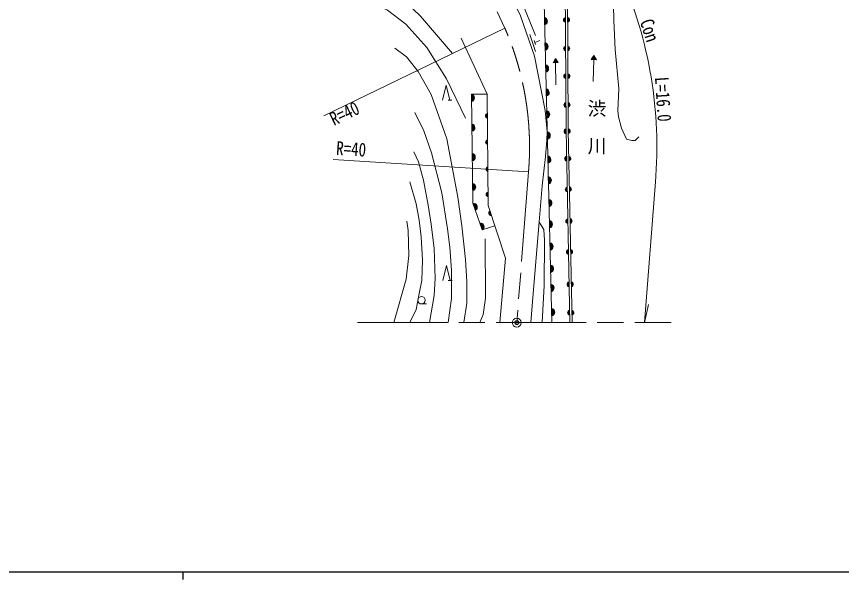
# Model space of a CAD drawing. Units: millimetres at full size, sheet at 1:1000; details may follow other scales. Extents: x 40000 to 680000, y 20000 to 380000.
# Drawn here: x 145806 to 255948, y 204000 to 279121 of the extents above; entities that cross this region are included whole.
import ezdxf
from ezdxf.enums import TextEntityAlignment as Align

# ---------------------------------------------------------------- set-up
doc = ezdxf.new("R2010")
doc.units = ezdxf.units.MM
doc.header["$LTSCALE"] = 1000
doc.header["$PDMODE"] = 32
doc.header["$PDSIZE"] = 500
doc.linetypes.add('CHAIN', pattern=[18.5, 12, -1.5, 3.5, -1.5])
for name, color, linetype, lineweight in [('M-BGD', 7, 'Continuous', 13), ('M-BMK', 2, 'CHAIN', 13), ('M-BMK-HTXT', 7, 'Continuous', 13), ('M-BMK-SRVR', 3, 'Continuous', 13), ('M-STR-HTXT', 7, 'Continuous', 13), ('M-TTL-BAND', 7, 'Continuous', 25)]:
    doc.layers.add(name, color=color, linetype=linetype, lineweight=lineweight)
doc.layers.add('M-OTRS', color=6, linetype='Continuous')
doc.styles.add('@ＭＳ ゴシック', font='')
doc.styles.add('ＭＳ ゴシック', font='')
doc.styles.get('@ＭＳ ゴシック').set_extended_font_data('@MS Gothic')
doc.styles.get('ＭＳ ゴシック').set_extended_font_data('MS Gothic')

msp = doc.modelspace()

# ---------------------------------------------------------------- hatches: boundary and pattern name
at = {"layer": 'M-BGD'}
for points in [[(216279, 279001, -0.82183), (216303, 278011)], [(219089, 278985), (219090, 278359, -0.84072)], [(219389, 278354), (219388, 278980, -0.84072)], [(216362, 275606, -0.82183), (216386, 274615)], [(219110, 275171), (219111, 274545, -0.84072)], [(219410, 274546), (219409, 275172, -0.84072)], [(218137, 272963), (217785, 273522), (217437, 272960)], [(223239, 273362), (222903, 273931), (222539, 273380)], [(216433, 272677, -0.82183), (216458, 271686)], [(219130, 271476), (219131, 270851, -0.84072)], [(219430, 270860), (219429, 271486, -0.84072)], [(206534, 268768, -0.82183), (206549, 267778)], [(216511, 269483, -0.82183), (216536, 268492)], [(216583, 266549, -0.82183), (216607, 265558)], [(219150, 267632), (219152, 267006, -0.84072)], [(219451, 267009), (219450, 267635, -0.84072)], [(208660, 266189), (208666, 265563, -0.84072)], [(206591, 264791, -0.82183), (206605, 263800)], [(216652, 263742, -0.82183), (216676, 262751)], [(219167, 264122), (219179, 263496, -0.84072)], [(219473, 263499), (219472, 264125, -0.84072)], [(208701, 262031), (208695, 262657, 0.84072)], [(206647, 260841, -0.82183), (206661, 259851)], [(216731, 260541, -0.82183), (216756, 259551)], [(219238, 260468), (219251, 259842, -0.84072)], [(219550, 259863), (219538, 260489, -0.84072)], [(208730, 259059), (208736, 258434, -0.84072)], [(216801, 257751, -0.82183), (216826, 256760)], [(206703, 256861, -0.82183), (206717, 255871)], [(208763, 255696), (208770, 255070, -0.84072)], [(219319, 256350), (219331, 255724, -0.84072)], [(219631, 255759), (219619, 256384, -0.84072)], [(216877, 254726, -0.82183), (216902, 253736)], [(206741, 254198, -0.82183), (207067, 253262)], [(209023, 253163), (209217, 252568, -0.84072)], [(207656, 251571, -0.82183), (207981, 250635)], [(216948, 251902, -0.82183), (216972, 250912)], [(219402, 252116), (219415, 251490, -0.84072)], [(219714, 251513), (219702, 252139, -0.84072)], [(217022, 248921, -0.82183), (217047, 247931)], [(219483, 248012), (219495, 247387, -0.84072)], [(219795, 247404), (219783, 248030, -0.84072)], [(217097, 245961, -0.82183), (217121, 244970)], [(219568, 243699), (219580, 243074, -0.84072)], [(219880, 243074), (219868, 243700, -0.84072)], [(217161, 243391, -0.82183), (217186, 242400)], [(217242, 240167, -0.82183), (217267, 239177)], [(219642, 239913), (219654, 239287, -0.84072)], [(219954, 239306), (219942, 239932, -0.84072)]]:
    msp.add_hatch(color=256, dxfattribs=at).paths.add_polyline_path(points)

# ---------------------------------------------------------------- linework, layer by layer
for p, q in [((216279, 279001), (216303, 278011)), ((219090, 278359), (219089, 278985)), ((219388, 278980), (219389, 278354)), ((214326, 276705), (215115, 274439)), ((214911, 275935), (215096, 275406)), ((215003, 275671), (215676, 275905)), ((216362, 275606), (216386, 274615)), ((219111, 274545), (219110, 275171)), ((219409, 275172), (219410, 274546)), ((217785, 273522), (217437, 272960)), ((217785, 273522), (218137, 272963)), ((222903, 273931), (222539, 273380)), ((222539, 273380), (223239, 273362)), ((222889, 273371), (222815, 270432)), ((222903, 273931), (223239, 273362)), ((216433, 272677), (216458, 271686)), ((217437, 272960), (218137, 272963)), ((217787, 272962), (217799, 270022)), ((219131, 270851), (219130, 271476)), ((219429, 271486), (219430, 270860)), ((208635, 268773), (206534, 268773)), ((206534, 268768), (206549, 267778)), ((216511, 269483), (216536, 268492)), ((203429, 267973), (203929, 267973)), ((216583, 266549), (216607, 265558)), ((219152, 267006), (219150, 267632)), ((219450, 267635), (219451, 267009)), ((208666, 265563), (208660, 266189)), ((206591, 264791), (206605, 263800)), ((216652, 263742), (216676, 262751)), ((219179, 263496), (219167, 264122)), ((219472, 264125), (219473, 263499)), ((208701, 262031), (208695, 262657)), ((206647, 260841), (206661, 259851)), ((216731, 260541), (216756, 259551)), ((219251, 259842), (219238, 260468)), ((219538, 260489), (219550, 259863)), ((208736, 258434), (208730, 259059)), ((216801, 257751), (216826, 256760)), ((206703, 256861), (206717, 255871)), ((208770, 255070), (208763, 255696)), ((219331, 255724), (219319, 256350)), ((219619, 256384), (219631, 255759)), ((216877, 254726), (216902, 253736)), ((206741, 254198), (207067, 253262)), ((209217, 252568), (209023, 253163)), ((207656, 251571), (207981, 250635)), ((207981, 250635), (209667, 251183)), ((216948, 251902), (216972, 250912)), ((219415, 251490), (219402, 252116)), ((219702, 252139), (219714, 251513)), ((217022, 248921), (217047, 247931)), ((219495, 247387), (219483, 248012)), ((219783, 248030), (219795, 247404)), ((217097, 245961), (217121, 244970)), ((203457, 243888), (203957, 243888)), ((219580, 243074), (219568, 243699)), ((219868, 243700), (219880, 243074)), ((217161, 243391), (217186, 242400)), ((199874, 240760), (200541, 240760)), ((217242, 240167), (217267, 239177)), ((219654, 239287), (219642, 239913)), ((219942, 239932), (219954, 239306))]:
    msp.add_line(p, q, dxfattribs=at)
for points in [[(214458, 238275), (214750, 241614), (215580, 251705), (215963, 256519), (216425, 260440), (216602, 262609), (216651, 263786), (216376, 266575), (214977, 273826), (213098, 279225), (208900, 287909), (206140, 292529), (204414, 295129), (203013, 296979), (198732, 302162), (195428, 306176)], [(215109, 276593), (213186, 281361), (211545, 284836), (209815, 288069), (207708, 291642), (205686, 294773), (204371, 296565), (213061, 302451)], [(217289, 238275), (216685, 262384), (216231, 280952), (215117, 301374)], [(219674, 238275), (219169, 263997), (219065, 283115), (218080, 297260)], [(219974, 238275), (219469, 264001), (219364, 283152), (218379, 297281)], [(192287, 285320), (194793, 283667), (196854, 281990), (199720, 279170), (204013, 274197)], [(225465, 282760), (225532, 278584), (225724, 274726), (226202, 269481), (226106, 266584), (226170, 265737), (226561, 264244), (227230, 262767), (227957, 262583), (228399, 262595), (228880, 263045)], [(192686, 281224), (195336, 279960), (197806, 278114), (200577, 275003), (203228, 270799), (205733, 265569)], [(205186, 276218), (208635, 268773), (208781, 253908), (211069, 246870), (210349, 238275)], [(205512, 238275), (205920, 240866), (205920, 243714), (205747, 246680), (205247, 251169), (204734, 255029), (203264, 262807), (201187, 268710), (199426, 271804), (197873, 273725), (196327, 274912)], [(202679, 267973), (203179, 269973), (203679, 267973)], [(206534, 268773), (206741, 254198), (207981, 250635)], [(203451, 238275), (203887, 241480), (203861, 245259), (203651, 248354), (203329, 250774), (202600, 255591), (201199, 260924), (200195, 263881), (198998, 266321)], [(200963, 238275), (201573, 241880), (201690, 244159), (201561, 248167), (201168, 251394), (200757, 253934), (200133, 257303), (199476, 259727), (198863, 261085)], [(198319, 238275), (199159, 240030), (199586, 242179), (199942, 243908), (200006, 246604), (199839, 249737), (199566, 251927), (199156, 254140), (198320, 257078)], [(196183, 238275), (197841, 244062), (198200, 247230), (198115, 250559), (197897, 251827)], [(215986, 238275), (216235, 243246), (216296, 249233), (216186, 250690), (215598, 251676)], [(207658, 238275), (208122, 239362), (208416, 241557), (208361, 249436)], [(202707, 243888), (203207, 245888), (203707, 243888)]]:
    msp.add_lwpolyline(points, dxfattribs=at)
msp.add_circle((199874, 241260), 500, dxfattribs=at)
for centre, radius, start, end in [((216193, 278504), 505, 282.57043, 80.22862), ((219144, 278672), 318, 100.00094, 260.21867), ((219334, 278667), 318, 280.00094, 80.21867), ((216276, 275108), 505, 282.57043, 80.22862), ((219165, 274858), 318, 100.00094, 260.21867), ((219355, 274859), 318, 280.00094, 80.21867), ((216348, 272179), 505, 282.57043, 80.22862), ((219185, 271164), 318, 100.00094, 260.21867), ((219375, 271173), 318, 280.00094, 80.21867), ((206444, 268272), 505, 281.98316, 79.64135), ((216426, 268985), 505, 282.57043, 80.22862), ((216497, 266051), 505, 282.57043, 80.22862), ((219206, 267319), 318, 100.00094, 260.21867), ((219396, 267322), 318, 280.00094, 80.21867), ((208718, 265877), 318, 100.45593, 260.67366), ((206500, 264294), 505, 281.98316, 79.64135), ((216566, 263244), 505, 282.57043, 80.22862), ((219227, 263810), 318, 101.01625, 261.23399), ((219418, 263812), 318, 280.00094, 80.21867), ((208752, 262345), 318, 100.45593, 260.67366), ((206556, 260345), 505, 281.98316, 79.64135), ((216646, 260044), 505, 282.60743, 80.26562), ((219299, 260156), 318, 101.01625, 261.23399), ((219490, 260175), 318, 281.01625, 81.23399), ((208788, 258747), 318, 100.45593, 260.67366), ((216716, 257253), 505, 282.60743, 80.26562), ((206612, 256364), 505, 281.98316, 79.64135), ((208821, 255384), 318, 100.45593, 260.67366), ((219380, 256038), 318, 101.01625, 261.23399), ((219570, 256070), 318, 281.01625, 81.23399), ((216791, 254228), 505, 282.60743, 80.26562), ((206812, 253698), 505, 300.36647, 98.02466), ((209172, 252882), 318, 117.89933, 278.11706), ((207726, 251071), 505, 300.36647, 98.02466), ((216862, 251405), 505, 282.60743, 80.26562), ((219463, 251804), 318, 101.01625, 261.23399), ((219653, 251825), 318, 281.01625, 81.23399), ((216937, 248424), 505, 282.60743, 80.26562), ((219544, 247701), 318, 101.01625, 261.23399), ((219734, 247716), 318, 281.01625, 81.23399), ((217011, 245463), 505, 282.60743, 80.26562), ((219628, 243388), 318, 101.01625, 261.23399), ((219819, 243386), 318, 281.01625, 81.23399), ((217076, 242893), 505, 282.60743, 80.26562), ((217157, 239670), 505, 282.60743, 80.26562), ((219703, 239601), 318, 101.01625, 261.23399), ((219893, 239618), 318, 281.01625, 81.23399)]:
    msp.add_arc(centre, radius, start, end, dxfattribs=at)
at = {"layer": 'M-BMK'}
for p, q in [((204281, 291983), (211020, 277556)), ((214163, 258390), (212601, 238275)), ((191341, 238275), (233195, 238275))]:
    msp.add_line(p, q, dxfattribs=at)
msp.add_arc((174300, 261692), 40000, 355.26481, 23.36449, dxfattribs=at)
at = {"layer": 'M-BMK-SRVR'}
msp.add_circle((212601, 238275), 600, dxfattribs=at)
at = {"layer": 'M-OTRS'}
msp.add_point((212601, 238275), dxfattribs=at)
at = {"layer": 'M-STR-HTXT'}
for p, q in [((211020, 277556), (186831, 265886)), ((188085, 260021), (214163, 258390)), ((231112, 257074), (229652, 238275)), ((229652, 238275), (230181, 240672))]:
    msp.add_line(p, q, dxfattribs=at)
msp.add_arc((174300, 261692), 57000, 355.26481, 23.63573, dxfattribs=at)
at = {"layer": 'M-TTL-BAND'}
for p, q in [((40000, 205000), (579000, 205000)), ((168000, 205000), (168000, 204000))]:
    msp.add_line(p, q, dxfattribs=at)

# ---------------------------------------------------------------- texts
at = {"layer": 'M-BMK-HTXT', "style": '@ＭＳ ゴシック'}
msp.add_text('渋\u3000川', height=1833, rotation=270, dxfattribs=at).set_placement((223271, 268126), align=Align.MIDDLE_LEFT)
at = {"layer": 'M-STR-HTXT', "style": 'ＭＳ ゴシック', "width": 0.8}
for s, rotation, p in [('Con', 287.904, (228953, 276833)), ('L=16.0', 273.699, (230687, 267988))]:
    msp.add_text(s, height=1833, rotation=rotation, dxfattribs=at).set_placement(p, align=Align.BOTTOM_CENTER)
for rotation, p in [(25.755, (187396, 266158)), (356.423, (188556, 262496))]:
    msp.add_text('R=40', height=1833, rotation=rotation, dxfattribs=at).set_placement(p, align=Align.TOP_LEFT)

doc.saveas('drawing.dxf')
